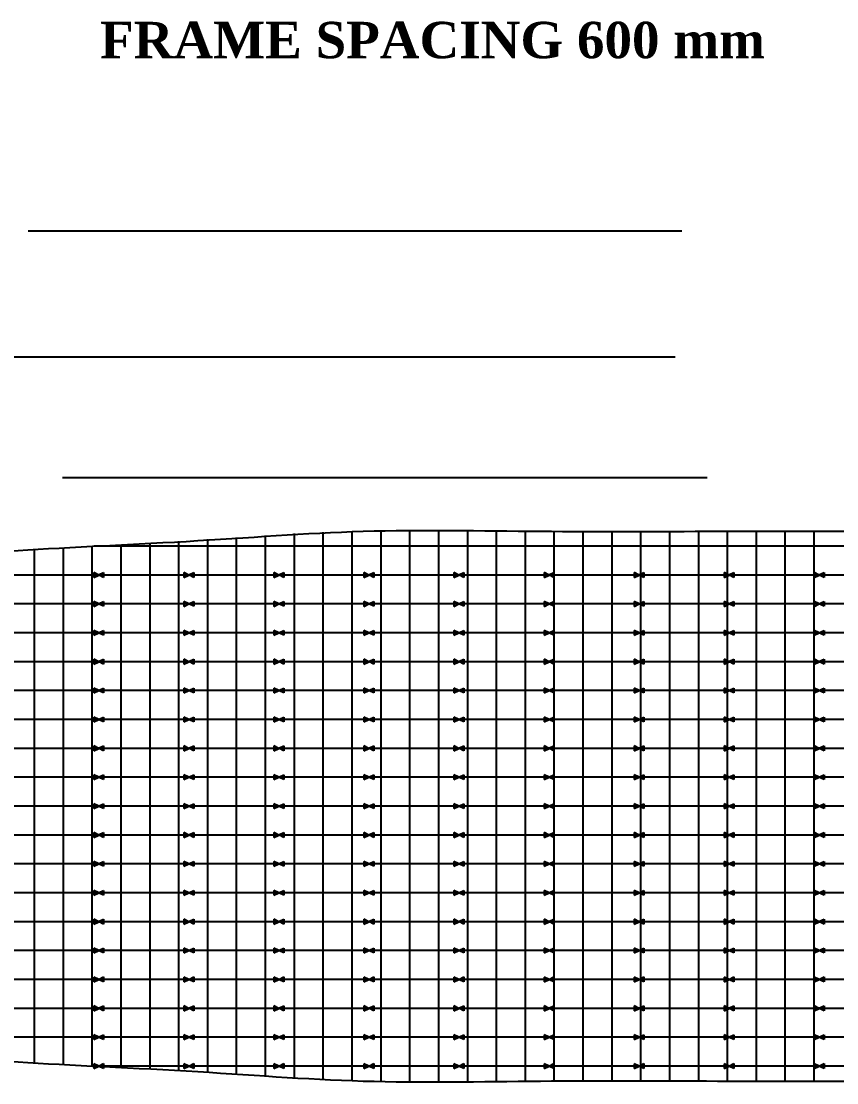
# Model space of a CAD drawing. Header units: millimetres. Extents: x -312175 to -205095, y 187857 to 277449.
# Drawn here: x -279004 to -262059, y 210561 to 232610 of the extents above; entities that cross this region are included whole.
import ezdxf

# ---------------------------------------------------------------- set-up
doc = ezdxf.new("R2010")
doc.units = ezdxf.units.MM
doc.header["$MEASUREMENT"] = 0
doc.layers.add('B.line', color=1, linetype='Continuous', lineweight=25)
doc.layers.add('WL-4 HB', color=1, linetype='Continuous')
doc.styles.add('MtXpl_Times_New_Roma_1', font='timesbd.ttf')

msp = doc.modelspace()

# ---------------------------------------------------------------- linework, layer by layer
for p, q in [((-278857, 228259), (-265276, 228259)), ((-281254, 225638), (-265417, 225638)), ((-278146, 223134), (-264751, 223134)), ((-275135, 221849), (-275135, 210765)), ((-274535, 221890), (-274535, 210724)), ((-273935, 221930), (-273935, 210683)), ((-273335, 221967), (-273335, 210646)), ((-272735, 221998), (-272735, 210615)), ((-272135, 222020), (-272135, 210594)), ((-271535, 222032), (-271535, 210582)), ((-270935, 222035), (-270935, 210578)), ((-270335, 222033), (-270335, 210581)), ((-269735, 222028), (-269735, 210586)), ((-269135, 222021), (-269135, 210593)), ((-268535, 222016), (-268535, 210598)), ((-267935, 222013), (-267935, 210601)), ((-267335, 222012), (-267335, 210602)), ((-266735, 222012), (-266735, 210602)), ((-266135, 222014), (-266135, 210600)), ((-265535, 222016), (-265535, 210598)), ((-264935, 222018), (-264935, 210596)), ((-264335, 222019), (-264335, 210595)), ((-263735, 222020), (-263735, 210594)), ((-263135, 222020), (-263135, 210593)), ((-262535, 222021), (-262535, 210593)), ((-278735, 221644), (-278735, 210970)), ((-278135, 221679), (-278135, 210934)), ((-277535, 221712), (-277535, 210902)), ((-227781, 221707), (-277488, 221707)), ((-276935, 221743), (-276935, 210871)), ((-276335, 221775), (-276335, 210839)), ((-275735, 221810), (-275735, 210804)), ((-224978, 221107), (-281281, 221107)), ((-222378, 220507), (-282318, 220507)), ((-220034, 219907), (-283196, 219907)), ((-218233, 219307), (-284019, 219307)), ((-216733, 218707), (-284806, 218707)), ((-215436, 218107), (-285564, 218107)), ((-214268, 217507), (-286294, 217507)), ((-213177, 216907), (-287002, 216907)), ((-212121, 216307), (-287699, 216307)), ((-213177, 215707), (-287002, 215707)), ((-213177, 215707), (-287002, 215707)), ((-213177, 215707), (-287002, 215707)), ((-213177, 215707), (-287002, 215707)), ((-213177, 215707), (-287002, 215707)), ((-214268, 215107), (-286294, 215107)), ((-215436, 214507), (-285564, 214507)), ((-216733, 213907), (-284806, 213907)), ((-218233, 213307), (-284019, 213307)), ((-220034, 212707), (-283196, 212707)), ((-222378, 212107), (-282318, 212107)), ((-224978, 211507), (-281281, 211507)), ((-227781, 210907), (-277488, 210907))]:
    msp.add_line(p, q)
at = {"layer": 'B.line'}
for p, q in [((-277393, 221107), (-277497, 221157)), ((-277497, 221157), (-277497, 221107)), ((-277396, 221108), (-277292, 221158)), ((-277292, 221158), (-277292, 221108)), ((-275522, 221107), (-275626, 221157)), ((-275626, 221157), (-275626, 221107)), ((-275525, 221108), (-275421, 221158)), ((-275421, 221158), (-275421, 221108)), ((-273651, 221107), (-273755, 221157)), ((-273755, 221157), (-273755, 221107)), ((-273654, 221108), (-273550, 221158)), ((-273550, 221158), (-273550, 221108)), ((-271780, 221107), (-271884, 221157)), ((-271884, 221157), (-271884, 221107)), ((-271783, 221108), (-271679, 221158)), ((-271679, 221158), (-271679, 221108)), ((-269909, 221107), (-270013, 221157)), ((-270013, 221157), (-270013, 221107)), ((-269912, 221108), (-269808, 221158)), ((-269808, 221158), (-269808, 221108)), ((-268038, 221107), (-268142, 221157)), ((-268142, 221157), (-268142, 221107)), ((-268041, 221108), (-267937, 221158)), ((-267937, 221158), (-267937, 221108)), ((-266167, 221107), (-266271, 221157)), ((-266271, 221157), (-266271, 221107)), ((-266170, 221108), (-266066, 221158)), ((-266066, 221158), (-266066, 221108)), ((-264296, 221107), (-264400, 221157)), ((-264400, 221157), (-264400, 221107)), ((-264299, 221108), (-264195, 221158)), ((-264195, 221158), (-264195, 221108)), ((-262425, 221107), (-262529, 221157)), ((-262529, 221157), (-262529, 221107)), ((-262428, 221108), (-262324, 221158)), ((-262324, 221158), (-262324, 221108)), ((-277497, 221107), (-277497, 221057)), ((-277497, 221057), (-277393, 221107)), ((-277292, 221058), (-277396, 221108)), ((-277292, 221108), (-277292, 221058)), ((-275626, 221107), (-275626, 221057)), ((-275626, 221057), (-275522, 221107)), ((-275421, 221058), (-275525, 221108)), ((-275421, 221108), (-275421, 221058)), ((-273755, 221107), (-273755, 221057)), ((-273755, 221057), (-273651, 221107)), ((-273550, 221058), (-273654, 221108)), ((-273550, 221108), (-273550, 221058)), ((-271884, 221107), (-271884, 221057)), ((-271884, 221057), (-271780, 221107)), ((-271679, 221058), (-271783, 221108)), ((-271679, 221108), (-271679, 221058)), ((-270013, 221107), (-270013, 221057)), ((-270013, 221057), (-269909, 221107)), ((-269808, 221058), (-269912, 221108)), ((-269808, 221108), (-269808, 221058)), ((-268142, 221107), (-268142, 221057)), ((-268142, 221057), (-268038, 221107)), ((-267937, 221058), (-268041, 221108)), ((-267937, 221108), (-267937, 221058)), ((-266271, 221107), (-266271, 221057)), ((-266271, 221057), (-266167, 221107)), ((-266066, 221058), (-266170, 221108)), ((-266066, 221108), (-266066, 221058)), ((-264400, 221107), (-264400, 221057)), ((-264400, 221057), (-264296, 221107)), ((-264195, 221058), (-264299, 221108)), ((-264195, 221108), (-264195, 221058)), ((-262529, 221107), (-262529, 221057)), ((-262529, 221057), (-262425, 221107)), ((-262324, 221058), (-262428, 221108)), ((-262324, 221108), (-262324, 221058)), ((-277393, 220507), (-277497, 220557)), ((-277497, 220557), (-277497, 220507)), ((-277497, 220507), (-277497, 220457)), ((-277497, 220457), (-277393, 220507)), ((-277396, 220508), (-277292, 220558)), ((-277292, 220458), (-277396, 220508)), ((-277292, 220558), (-277292, 220508)), ((-277292, 220508), (-277292, 220458)), ((-275522, 220507), (-275626, 220557)), ((-275626, 220557), (-275626, 220507)), ((-275626, 220507), (-275626, 220457)), ((-275626, 220457), (-275522, 220507)), ((-275525, 220508), (-275421, 220558)), ((-275421, 220458), (-275525, 220508)), ((-275421, 220558), (-275421, 220508)), ((-275421, 220508), (-275421, 220458)), ((-273651, 220507), (-273755, 220557)), ((-273755, 220557), (-273755, 220507)), ((-273755, 220507), (-273755, 220457)), ((-273755, 220457), (-273651, 220507)), ((-273654, 220508), (-273550, 220558)), ((-273550, 220458), (-273654, 220508)), ((-273550, 220558), (-273550, 220508)), ((-273550, 220508), (-273550, 220458)), ((-271780, 220507), (-271884, 220557)), ((-271884, 220557), (-271884, 220507)), ((-271884, 220507), (-271884, 220457)), ((-271884, 220457), (-271780, 220507)), ((-271783, 220508), (-271679, 220558)), ((-271679, 220458), (-271783, 220508)), ((-271679, 220558), (-271679, 220508)), ((-271679, 220508), (-271679, 220458)), ((-269909, 220507), (-270013, 220557)), ((-270013, 220557), (-270013, 220507)), ((-270013, 220507), (-270013, 220457)), ((-270013, 220457), (-269909, 220507)), ((-269912, 220508), (-269808, 220558)), ((-269808, 220458), (-269912, 220508)), ((-269808, 220558), (-269808, 220508)), ((-269808, 220508), (-269808, 220458)), ((-268038, 220507), (-268142, 220557)), ((-268142, 220557), (-268142, 220507)), ((-268142, 220507), (-268142, 220457)), ((-268142, 220457), (-268038, 220507)), ((-268041, 220508), (-267937, 220558)), ((-267937, 220458), (-268041, 220508)), ((-267937, 220558), (-267937, 220508)), ((-267937, 220508), (-267937, 220458)), ((-266167, 220507), (-266271, 220557)), ((-266271, 220557), (-266271, 220507)), ((-266271, 220507), (-266271, 220457)), ((-266271, 220457), (-266167, 220507)), ((-266170, 220508), (-266066, 220558)), ((-266066, 220458), (-266170, 220508)), ((-266066, 220558), (-266066, 220508)), ((-266066, 220508), (-266066, 220458)), ((-264296, 220507), (-264400, 220557)), ((-264400, 220557), (-264400, 220507)), ((-264400, 220507), (-264400, 220457)), ((-264400, 220457), (-264296, 220507)), ((-264299, 220508), (-264195, 220558)), ((-264195, 220458), (-264299, 220508)), ((-264195, 220558), (-264195, 220508)), ((-264195, 220508), (-264195, 220458)), ((-262425, 220507), (-262529, 220557)), ((-262529, 220557), (-262529, 220507)), ((-262529, 220507), (-262529, 220457)), ((-262529, 220457), (-262425, 220507)), ((-262428, 220508), (-262324, 220558)), ((-262324, 220458), (-262428, 220508)), ((-262324, 220558), (-262324, 220508)), ((-262324, 220508), (-262324, 220458)), ((-277393, 219907), (-277497, 219957)), ((-277497, 219957), (-277497, 219907)), ((-277497, 219907), (-277497, 219857)), ((-277497, 219857), (-277393, 219907)), ((-277396, 219908), (-277292, 219958)), ((-277292, 219858), (-277396, 219908)), ((-277292, 219958), (-277292, 219908)), ((-277292, 219908), (-277292, 219858)), ((-275522, 219907), (-275626, 219957)), ((-275626, 219957), (-275626, 219907)), ((-275626, 219907), (-275626, 219857)), ((-275626, 219857), (-275522, 219907)), ((-275525, 219908), (-275421, 219958)), ((-275421, 219858), (-275525, 219908)), ((-275421, 219958), (-275421, 219908)), ((-275421, 219908), (-275421, 219858)), ((-273651, 219907), (-273755, 219957)), ((-273755, 219957), (-273755, 219907)), ((-273755, 219907), (-273755, 219857)), ((-273755, 219857), (-273651, 219907)), ((-273654, 219908), (-273550, 219958)), ((-273550, 219858), (-273654, 219908)), ((-273550, 219958), (-273550, 219908)), ((-273550, 219908), (-273550, 219858)), ((-271780, 219907), (-271884, 219957)), ((-271884, 219957), (-271884, 219907)), ((-271884, 219907), (-271884, 219857)), ((-271884, 219857), (-271780, 219907)), ((-271783, 219908), (-271679, 219958)), ((-271679, 219858), (-271783, 219908)), ((-271679, 219958), (-271679, 219908)), ((-271679, 219908), (-271679, 219858)), ((-269909, 219907), (-270013, 219957)), ((-270013, 219957), (-270013, 219907)), ((-270013, 219907), (-270013, 219857)), ((-270013, 219857), (-269909, 219907)), ((-269912, 219908), (-269808, 219958)), ((-269808, 219858), (-269912, 219908)), ((-269808, 219958), (-269808, 219908)), ((-269808, 219908), (-269808, 219858)), ((-268038, 219907), (-268142, 219957)), ((-268142, 219957), (-268142, 219907)), ((-268142, 219907), (-268142, 219857)), ((-268142, 219857), (-268038, 219907)), ((-268041, 219908), (-267937, 219958)), ((-267937, 219858), (-268041, 219908)), ((-267937, 219958), (-267937, 219908)), ((-267937, 219908), (-267937, 219858)), ((-266167, 219907), (-266271, 219957)), ((-266271, 219957), (-266271, 219907)), ((-266271, 219907), (-266271, 219857)), ((-266271, 219857), (-266167, 219907)), ((-266170, 219908), (-266066, 219958)), ((-266066, 219858), (-266170, 219908)), ((-266066, 219958), (-266066, 219908)), ((-266066, 219908), (-266066, 219858)), ((-264296, 219907), (-264400, 219957)), ((-264400, 219957), (-264400, 219907)), ((-264400, 219907), (-264400, 219857)), ((-264400, 219857), (-264296, 219907)), ((-264299, 219908), (-264195, 219958)), ((-264195, 219858), (-264299, 219908)), ((-264195, 219958), (-264195, 219908)), ((-264195, 219908), (-264195, 219858)), ((-262425, 219907), (-262529, 219957)), ((-262529, 219957), (-262529, 219907)), ((-262529, 219907), (-262529, 219857)), ((-262529, 219857), (-262425, 219907)), ((-262428, 219908), (-262324, 219958)), ((-262324, 219858), (-262428, 219908)), ((-262324, 219958), (-262324, 219908)), ((-262324, 219908), (-262324, 219858)), ((-277393, 219307), (-277497, 219357)), ((-277497, 219357), (-277497, 219307)), ((-277497, 219307), (-277497, 219257)), ((-277497, 219257), (-277393, 219307)), ((-277396, 219308), (-277292, 219358)), ((-277292, 219258), (-277396, 219308)), ((-277292, 219358), (-277292, 219308)), ((-277292, 219308), (-277292, 219258)), ((-275522, 219307), (-275626, 219357)), ((-275626, 219357), (-275626, 219307)), ((-275626, 219307), (-275626, 219257)), ((-275626, 219257), (-275522, 219307)), ((-275525, 219308), (-275421, 219358)), ((-275421, 219258), (-275525, 219308)), ((-275421, 219358), (-275421, 219308)), ((-275421, 219308), (-275421, 219258)), ((-273651, 219307), (-273755, 219357)), ((-273755, 219357), (-273755, 219307)), ((-273755, 219307), (-273755, 219257)), ((-273755, 219257), (-273651, 219307)), ((-273654, 219308), (-273550, 219358)), ((-273550, 219258), (-273654, 219308)), ((-273550, 219358), (-273550, 219308)), ((-273550, 219308), (-273550, 219258)), ((-271780, 219307), (-271884, 219357)), ((-271884, 219357), (-271884, 219307)), ((-271884, 219307), (-271884, 219257)), ((-271884, 219257), (-271780, 219307)), ((-271783, 219308), (-271679, 219358)), ((-271679, 219258), (-271783, 219308)), ((-271679, 219358), (-271679, 219308)), ((-271679, 219308), (-271679, 219258)), ((-269909, 219307), (-270013, 219357)), ((-270013, 219357), (-270013, 219307)), ((-270013, 219307), (-270013, 219257)), ((-270013, 219257), (-269909, 219307)), ((-269912, 219308), (-269808, 219358)), ((-269808, 219258), (-269912, 219308)), ((-269808, 219358), (-269808, 219308)), ((-269808, 219308), (-269808, 219258)), ((-268038, 219307), (-268142, 219357)), ((-268142, 219357), (-268142, 219307)), ((-268142, 219307), (-268142, 219257)), ((-268142, 219257), (-268038, 219307)), ((-268041, 219308), (-267937, 219358)), ((-267937, 219258), (-268041, 219308)), ((-267937, 219358), (-267937, 219308)), ((-267937, 219308), (-267937, 219258)), ((-266167, 219307), (-266271, 219357)), ((-266271, 219357), (-266271, 219307)), ((-266271, 219307), (-266271, 219257)), ((-266271, 219257), (-266167, 219307)), ((-266170, 219308), (-266066, 219358)), ((-266066, 219258), (-266170, 219308)), ((-266066, 219358), (-266066, 219308)), ((-266066, 219308), (-266066, 219258)), ((-264296, 219307), (-264400, 219357)), ((-264400, 219357), (-264400, 219307)), ((-264400, 219307), (-264400, 219257)), ((-264400, 219257), (-264296, 219307)), ((-264299, 219308), (-264195, 219358)), ((-264195, 219258), (-264299, 219308)), ((-264195, 219358), (-264195, 219308)), ((-264195, 219308), (-264195, 219258)), ((-262425, 219307), (-262529, 219357)), ((-262529, 219357), (-262529, 219307)), ((-262529, 219307), (-262529, 219257)), ((-262529, 219257), (-262425, 219307)), ((-262428, 219308), (-262324, 219358)), ((-262324, 219258), (-262428, 219308)), ((-262324, 219358), (-262324, 219308)), ((-262324, 219308), (-262324, 219258)), ((-277393, 218707), (-277497, 218757)), ((-277497, 218757), (-277497, 218707)), ((-277396, 218708), (-277292, 218758)), ((-277292, 218758), (-277292, 218708)), ((-275522, 218707), (-275626, 218757)), ((-275626, 218757), (-275626, 218707)), ((-275525, 218708), (-275421, 218758)), ((-275421, 218758), (-275421, 218708)), ((-273651, 218707), (-273755, 218757)), ((-273755, 218757), (-273755, 218707)), ((-273654, 218708), (-273550, 218758)), ((-273550, 218758), (-273550, 218708)), ((-271780, 218707), (-271884, 218757)), ((-271884, 218757), (-271884, 218707)), ((-271783, 218708), (-271679, 218758)), ((-271679, 218758), (-271679, 218708)), ((-269909, 218707), (-270013, 218757)), ((-270013, 218757), (-270013, 218707)), ((-269912, 218708), (-269808, 218758)), ((-269808, 218758), (-269808, 218708)), ((-268038, 218707), (-268142, 218757)), ((-268142, 218757), (-268142, 218707)), ((-268041, 218708), (-267937, 218758)), ((-267937, 218758), (-267937, 218708)), ((-266167, 218707), (-266271, 218757)), ((-266271, 218757), (-266271, 218707)), ((-266170, 218708), (-266066, 218758)), ((-266066, 218758), (-266066, 218708)), ((-264296, 218707), (-264400, 218757)), ((-264400, 218757), (-264400, 218707)), ((-264299, 218708), (-264195, 218758)), ((-264195, 218758), (-264195, 218708)), ((-262425, 218707), (-262529, 218757)), ((-262529, 218757), (-262529, 218707)), ((-262428, 218708), (-262324, 218758)), ((-262324, 218758), (-262324, 218708)), ((-277497, 218707), (-277497, 218657)), ((-277497, 218657), (-277393, 218707)), ((-277292, 218658), (-277396, 218708)), ((-277292, 218708), (-277292, 218658)), ((-275626, 218707), (-275626, 218657)), ((-275626, 218657), (-275522, 218707)), ((-275421, 218658), (-275525, 218708)), ((-275421, 218708), (-275421, 218658)), ((-273755, 218707), (-273755, 218657)), ((-273755, 218657), (-273651, 218707)), ((-273550, 218658), (-273654, 218708)), ((-273550, 218708), (-273550, 218658)), ((-271884, 218707), (-271884, 218657)), ((-271884, 218657), (-271780, 218707)), ((-271679, 218658), (-271783, 218708)), ((-271679, 218708), (-271679, 218658)), ((-270013, 218707), (-270013, 218657)), ((-270013, 218657), (-269909, 218707)), ((-269808, 218658), (-269912, 218708)), ((-269808, 218708), (-269808, 218658)), ((-268142, 218707), (-268142, 218657)), ((-268142, 218657), (-268038, 218707)), ((-267937, 218658), (-268041, 218708)), ((-267937, 218708), (-267937, 218658)), ((-266271, 218707), (-266271, 218657)), ((-266271, 218657), (-266167, 218707)), ((-266066, 218658), (-266170, 218708)), ((-266066, 218708), (-266066, 218658)), ((-264400, 218707), (-264400, 218657)), ((-264400, 218657), (-264296, 218707)), ((-264195, 218658), (-264299, 218708)), ((-264195, 218708), (-264195, 218658)), ((-262529, 218707), (-262529, 218657)), ((-262529, 218657), (-262425, 218707)), ((-262324, 218658), (-262428, 218708)), ((-262324, 218708), (-262324, 218658)), ((-277393, 218107), (-277497, 218157)), ((-277497, 218157), (-277497, 218107)), ((-277497, 218107), (-277497, 218057)), ((-277497, 218057), (-277393, 218107)), ((-277396, 218108), (-277292, 218158)), ((-277292, 218058), (-277396, 218108)), ((-277292, 218158), (-277292, 218108)), ((-277292, 218108), (-277292, 218058)), ((-275522, 218107), (-275626, 218157)), ((-275626, 218157), (-275626, 218107)), ((-275626, 218107), (-275626, 218057)), ((-275626, 218057), (-275522, 218107)), ((-275525, 218108), (-275421, 218158)), ((-275421, 218058), (-275525, 218108)), ((-275421, 218158), (-275421, 218108)), ((-275421, 218108), (-275421, 218058)), ((-273651, 218107), (-273755, 218157)), ((-273755, 218157), (-273755, 218107)), ((-273755, 218107), (-273755, 218057)), ((-273755, 218057), (-273651, 218107)), ((-273654, 218108), (-273550, 218158)), ((-273550, 218058), (-273654, 218108)), ((-273550, 218158), (-273550, 218108)), ((-273550, 218108), (-273550, 218058)), ((-271780, 218107), (-271884, 218157)), ((-271884, 218157), (-271884, 218107)), ((-271884, 218107), (-271884, 218057)), ((-271884, 218057), (-271780, 218107)), ((-271783, 218108), (-271679, 218158)), ((-271679, 218058), (-271783, 218108)), ((-271679, 218158), (-271679, 218108)), ((-271679, 218108), (-271679, 218058)), ((-269909, 218107), (-270013, 218157)), ((-270013, 218157), (-270013, 218107)), ((-270013, 218107), (-270013, 218057)), ((-270013, 218057), (-269909, 218107)), ((-269912, 218108), (-269808, 218158)), ((-269808, 218058), (-269912, 218108)), ((-269808, 218158), (-269808, 218108)), ((-269808, 218108), (-269808, 218058)), ((-268038, 218107), (-268142, 218157)), ((-268142, 218157), (-268142, 218107)), ((-268142, 218107), (-268142, 218057)), ((-268142, 218057), (-268038, 218107)), ((-268041, 218108), (-267937, 218158)), ((-267937, 218058), (-268041, 218108)), ((-267937, 218158), (-267937, 218108)), ((-267937, 218108), (-267937, 218058)), ((-266167, 218107), (-266271, 218157)), ((-266271, 218157), (-266271, 218107)), ((-266271, 218107), (-266271, 218057)), ((-266271, 218057), (-266167, 218107)), ((-266170, 218108), (-266066, 218158)), ((-266066, 218058), (-266170, 218108)), ((-266066, 218158), (-266066, 218108)), ((-266066, 218108), (-266066, 218058)), ((-264296, 218107), (-264400, 218157)), ((-264400, 218157), (-264400, 218107)), ((-264400, 218107), (-264400, 218057)), ((-264400, 218057), (-264296, 218107)), ((-264299, 218108), (-264195, 218158)), ((-264195, 218058), (-264299, 218108)), ((-264195, 218158), (-264195, 218108)), ((-264195, 218108), (-264195, 218058)), ((-262425, 218107), (-262529, 218157)), ((-262529, 218157), (-262529, 218107)), ((-262529, 218107), (-262529, 218057)), ((-262529, 218057), (-262425, 218107)), ((-262428, 218108), (-262324, 218158)), ((-262324, 218058), (-262428, 218108)), ((-262324, 218158), (-262324, 218108)), ((-262324, 218108), (-262324, 218058)), ((-277393, 217507), (-277497, 217557)), ((-277497, 217557), (-277497, 217507)), ((-277497, 217507), (-277497, 217457)), ((-277497, 217457), (-277393, 217507)), ((-277396, 217508), (-277292, 217558)), ((-277292, 217458), (-277396, 217508)), ((-277292, 217558), (-277292, 217508)), ((-277292, 217508), (-277292, 217458)), ((-275522, 217507), (-275626, 217557)), ((-275626, 217557), (-275626, 217507)), ((-275626, 217507), (-275626, 217457)), ((-275626, 217457), (-275522, 217507)), ((-275525, 217508), (-275421, 217558)), ((-275421, 217458), (-275525, 217508)), ((-275421, 217558), (-275421, 217508)), ((-275421, 217508), (-275421, 217458)), ((-273651, 217507), (-273755, 217557)), ((-273755, 217557), (-273755, 217507)), ((-273755, 217507), (-273755, 217457)), ((-273755, 217457), (-273651, 217507)), ((-273654, 217508), (-273550, 217558)), ((-273550, 217458), (-273654, 217508)), ((-273550, 217558), (-273550, 217508)), ((-273550, 217508), (-273550, 217458)), ((-271780, 217507), (-271884, 217557)), ((-271884, 217557), (-271884, 217507)), ((-271884, 217507), (-271884, 217457)), ((-271884, 217457), (-271780, 217507)), ((-271783, 217508), (-271679, 217558)), ((-271679, 217458), (-271783, 217508)), ((-271679, 217558), (-271679, 217508)), ((-271679, 217508), (-271679, 217458)), ((-269909, 217507), (-270013, 217557)), ((-270013, 217557), (-270013, 217507)), ((-270013, 217507), (-270013, 217457)), ((-270013, 217457), (-269909, 217507)), ((-269912, 217508), (-269808, 217558)), ((-269808, 217458), (-269912, 217508)), ((-269808, 217558), (-269808, 217508)), ((-269808, 217508), (-269808, 217458)), ((-268038, 217507), (-268142, 217557)), ((-268142, 217557), (-268142, 217507)), ((-268142, 217507), (-268142, 217457)), ((-268142, 217457), (-268038, 217507)), ((-268041, 217508), (-267937, 217558)), ((-267937, 217458), (-268041, 217508)), ((-267937, 217558), (-267937, 217508)), ((-267937, 217508), (-267937, 217458)), ((-266167, 217507), (-266271, 217557)), ((-266271, 217557), (-266271, 217507)), ((-266271, 217507), (-266271, 217457)), ((-266271, 217457), (-266167, 217507)), ((-266170, 217508), (-266066, 217558)), ((-266066, 217458), (-266170, 217508)), ((-266066, 217558), (-266066, 217508)), ((-266066, 217508), (-266066, 217458)), ((-264296, 217507), (-264400, 217557)), ((-264400, 217557), (-264400, 217507)), ((-264400, 217507), (-264400, 217457)), ((-264400, 217457), (-264296, 217507)), ((-264299, 217508), (-264195, 217558)), ((-264195, 217458), (-264299, 217508)), ((-264195, 217558), (-264195, 217508)), ((-264195, 217508), (-264195, 217458)), ((-262425, 217507), (-262529, 217557)), ((-262529, 217557), (-262529, 217507)), ((-262529, 217507), (-262529, 217457)), ((-262529, 217457), (-262425, 217507)), ((-262428, 217508), (-262324, 217558)), ((-262324, 217458), (-262428, 217508)), ((-262324, 217558), (-262324, 217508)), ((-262324, 217508), (-262324, 217458)), ((-277393, 216907), (-277497, 216957)), ((-277497, 216957), (-277497, 216907)), ((-277497, 216907), (-277497, 216857)), ((-277497, 216857), (-277393, 216907)), ((-277396, 216908), (-277292, 216958)), ((-277292, 216858), (-277396, 216908)), ((-277292, 216958), (-277292, 216908)), ((-277292, 216908), (-277292, 216858)), ((-275522, 216907), (-275626, 216957)), ((-275626, 216957), (-275626, 216907)), ((-275626, 216907), (-275626, 216857)), ((-275626, 216857), (-275522, 216907)), ((-275525, 216908), (-275421, 216958)), ((-275421, 216858), (-275525, 216908)), ((-275421, 216958), (-275421, 216908)), ((-275421, 216908), (-275421, 216858)), ((-273651, 216907), (-273755, 216957)), ((-273755, 216957), (-273755, 216907)), ((-273755, 216907), (-273755, 216857)), ((-273755, 216857), (-273651, 216907)), ((-273654, 216908), (-273550, 216958)), ((-273550, 216858), (-273654, 216908)), ((-273550, 216958), (-273550, 216908)), ((-273550, 216908), (-273550, 216858)), ((-271780, 216907), (-271884, 216957)), ((-271884, 216957), (-271884, 216907)), ((-271884, 216907), (-271884, 216857)), ((-271884, 216857), (-271780, 216907)), ((-271783, 216908), (-271679, 216958)), ((-271679, 216858), (-271783, 216908)), ((-271679, 216958), (-271679, 216908)), ((-271679, 216908), (-271679, 216858)), ((-269909, 216907), (-270013, 216957)), ((-270013, 216957), (-270013, 216907)), ((-270013, 216907), (-270013, 216857)), ((-270013, 216857), (-269909, 216907)), ((-269912, 216908), (-269808, 216958)), ((-269808, 216858), (-269912, 216908)), ((-269808, 216958), (-269808, 216908)), ((-269808, 216908), (-269808, 216858)), ((-268038, 216907), (-268142, 216957)), ((-268142, 216957), (-268142, 216907)), ((-268142, 216907), (-268142, 216857)), ((-268142, 216857), (-268038, 216907)), ((-268041, 216908), (-267937, 216958)), ((-267937, 216858), (-268041, 216908)), ((-267937, 216958), (-267937, 216908)), ((-267937, 216908), (-267937, 216858)), ((-266167, 216907), (-266271, 216957)), ((-266271, 216957), (-266271, 216907)), ((-266271, 216907), (-266271, 216857)), ((-266271, 216857), (-266167, 216907)), ((-266170, 216908), (-266066, 216958)), ((-266066, 216858), (-266170, 216908)), ((-266066, 216958), (-266066, 216908)), ((-266066, 216908), (-266066, 216858)), ((-264296, 216907), (-264400, 216957)), ((-264400, 216957), (-264400, 216907)), ((-264400, 216907), (-264400, 216857)), ((-264400, 216857), (-264296, 216907)), ((-264299, 216908), (-264195, 216958)), ((-264195, 216858), (-264299, 216908)), ((-264195, 216958), (-264195, 216908)), ((-264195, 216908), (-264195, 216858)), ((-262425, 216907), (-262529, 216957)), ((-262529, 216957), (-262529, 216907)), ((-262529, 216907), (-262529, 216857)), ((-262529, 216857), (-262425, 216907)), ((-262428, 216908), (-262324, 216958)), ((-262324, 216858), (-262428, 216908)), ((-262324, 216958), (-262324, 216908)), ((-262324, 216908), (-262324, 216858)), ((-277393, 216307), (-277497, 216357)), ((-277497, 216357), (-277497, 216307)), ((-277497, 216307), (-277497, 216257)), ((-277497, 216257), (-277393, 216307)), ((-277396, 216308), (-277292, 216358)), ((-277292, 216258), (-277396, 216308)), ((-277292, 216358), (-277292, 216308)), ((-277292, 216308), (-277292, 216258)), ((-275522, 216307), (-275626, 216357)), ((-275626, 216357), (-275626, 216307)), ((-275626, 216307), (-275626, 216257)), ((-275626, 216257), (-275522, 216307)), ((-275525, 216308), (-275421, 216358)), ((-275421, 216258), (-275525, 216308)), ((-275421, 216358), (-275421, 216308)), ((-275421, 216308), (-275421, 216258)), ((-273651, 216307), (-273755, 216357)), ((-273755, 216357), (-273755, 216307)), ((-273755, 216307), (-273755, 216257)), ((-273755, 216257), (-273651, 216307)), ((-273654, 216308), (-273550, 216358)), ((-273550, 216258), (-273654, 216308)), ((-273550, 216358), (-273550, 216308)), ((-273550, 216308), (-273550, 216258)), ((-271780, 216307), (-271884, 216357)), ((-271884, 216357), (-271884, 216307)), ((-271884, 216307), (-271884, 216257)), ((-271884, 216257), (-271780, 216307)), ((-271783, 216308), (-271679, 216358)), ((-271679, 216258), (-271783, 216308)), ((-271679, 216358), (-271679, 216308)), ((-271679, 216308), (-271679, 216258)), ((-269909, 216307), (-270013, 216357)), ((-270013, 216357), (-270013, 216307)), ((-270013, 216307), (-270013, 216257)), ((-270013, 216257), (-269909, 216307)), ((-269912, 216308), (-269808, 216358)), ((-269808, 216258), (-269912, 216308)), ((-269808, 216358), (-269808, 216308)), ((-269808, 216308), (-269808, 216258)), ((-268038, 216307), (-268142, 216357)), ((-268142, 216357), (-268142, 216307)), ((-268142, 216307), (-268142, 216257)), ((-268142, 216257), (-268038, 216307)), ((-268041, 216308), (-267937, 216358)), ((-267937, 216258), (-268041, 216308)), ((-267937, 216358), (-267937, 216308)), ((-267937, 216308), (-267937, 216258)), ((-266167, 216307), (-266271, 216357)), ((-266271, 216357), (-266271, 216307)), ((-266271, 216307), (-266271, 216257)), ((-266271, 216257), (-266167, 216307)), ((-266170, 216308), (-266066, 216358)), ((-266066, 216258), (-266170, 216308)), ((-266066, 216358), (-266066, 216308)), ((-266066, 216308), (-266066, 216258)), ((-264296, 216307), (-264400, 216357)), ((-264400, 216357), (-264400, 216307)), ((-264400, 216307), (-264400, 216257)), ((-264400, 216257), (-264296, 216307)), ((-264299, 216308), (-264195, 216358)), ((-264195, 216258), (-264299, 216308)), ((-264195, 216358), (-264195, 216308)), ((-264195, 216308), (-264195, 216258)), ((-262425, 216307), (-262529, 216357)), ((-262529, 216357), (-262529, 216307)), ((-262529, 216307), (-262529, 216257)), ((-262529, 216257), (-262425, 216307)), ((-262428, 216308), (-262324, 216358)), ((-262324, 216258), (-262428, 216308)), ((-262324, 216358), (-262324, 216308)), ((-262324, 216308), (-262324, 216258)), ((-277393, 215707), (-277497, 215757)), ((-277497, 215757), (-277497, 215707)), ((-277497, 215707), (-277497, 215657)), ((-277497, 215657), (-277393, 215707)), ((-277396, 215708), (-277292, 215758)), ((-277292, 215658), (-277396, 215708)), ((-277292, 215758), (-277292, 215708)), ((-277292, 215708), (-277292, 215658)), ((-275522, 215707), (-275626, 215757)), ((-275626, 215757), (-275626, 215707)), ((-275626, 215707), (-275626, 215657)), ((-275626, 215657), (-275522, 215707)), ((-275525, 215708), (-275421, 215758)), ((-275421, 215658), (-275525, 215708)), ((-275421, 215758), (-275421, 215708)), ((-275421, 215708), (-275421, 215658)), ((-273651, 215707), (-273755, 215757)), ((-273755, 215757), (-273755, 215707)), ((-273755, 215707), (-273755, 215657)), ((-273755, 215657), (-273651, 215707)), ((-273654, 215708), (-273550, 215758)), ((-273550, 215658), (-273654, 215708)), ((-273550, 215758), (-273550, 215708)), ((-273550, 215708), (-273550, 215658)), ((-271780, 215707), (-271884, 215757)), ((-271884, 215757), (-271884, 215707)), ((-271884, 215707), (-271884, 215657)), ((-271884, 215657), (-271780, 215707)), ((-271783, 215708), (-271679, 215758)), ((-271679, 215658), (-271783, 215708)), ((-271679, 215758), (-271679, 215708)), ((-271679, 215708), (-271679, 215658)), ((-269909, 215707), (-270013, 215757)), ((-270013, 215757), (-270013, 215707)), ((-270013, 215707), (-270013, 215657)), ((-270013, 215657), (-269909, 215707)), ((-269912, 215708), (-269808, 215758)), ((-269808, 215658), (-269912, 215708)), ((-269808, 215758), (-269808, 215708)), ((-269808, 215708), (-269808, 215658)), ((-268038, 215707), (-268142, 215757)), ((-268142, 215757), (-268142, 215707)), ((-268142, 215707), (-268142, 215657)), ((-268142, 215657), (-268038, 215707)), ((-268041, 215708), (-267937, 215758)), ((-267937, 215658), (-268041, 215708)), ((-267937, 215758), (-267937, 215708)), ((-267937, 215708), (-267937, 215658)), ((-266167, 215707), (-266271, 215757)), ((-266271, 215757), (-266271, 215707)), ((-266271, 215707), (-266271, 215657)), ((-266271, 215657), (-266167, 215707)), ((-266170, 215708), (-266066, 215758)), ((-266066, 215658), (-266170, 215708)), ((-266066, 215758), (-266066, 215708)), ((-266066, 215708), (-266066, 215658)), ((-264296, 215707), (-264400, 215757)), ((-264400, 215757), (-264400, 215707)), ((-264400, 215707), (-264400, 215657)), ((-264400, 215657), (-264296, 215707)), ((-264299, 215708), (-264195, 215758)), ((-264195, 215658), (-264299, 215708)), ((-264195, 215758), (-264195, 215708)), ((-264195, 215708), (-264195, 215658)), ((-262425, 215707), (-262529, 215757)), ((-262529, 215757), (-262529, 215707)), ((-262529, 215707), (-262529, 215657)), ((-262529, 215657), (-262425, 215707)), ((-262428, 215708), (-262324, 215758)), ((-262324, 215658), (-262428, 215708)), ((-262324, 215758), (-262324, 215708)), ((-262324, 215708), (-262324, 215658)), ((-277393, 215107), (-277497, 215157)), ((-277497, 215157), (-277497, 215107)), ((-277497, 215107), (-277497, 215057)), ((-277497, 215057), (-277393, 215107)), ((-277396, 215108), (-277292, 215158)), ((-277292, 215058), (-277396, 215108)), ((-277292, 215158), (-277292, 215108)), ((-277292, 215108), (-277292, 215058)), ((-275522, 215107), (-275626, 215157)), ((-275626, 215157), (-275626, 215107)), ((-275626, 215107), (-275626, 215057)), ((-275626, 215057), (-275522, 215107)), ((-275525, 215108), (-275421, 215158)), ((-275421, 215058), (-275525, 215108)), ((-275421, 215158), (-275421, 215108)), ((-275421, 215108), (-275421, 215058)), ((-273651, 215107), (-273755, 215157)), ((-273755, 215157), (-273755, 215107)), ((-273755, 215107), (-273755, 215057)), ((-273755, 215057), (-273651, 215107)), ((-273654, 215108), (-273550, 215158)), ((-273550, 215058), (-273654, 215108)), ((-273550, 215158), (-273550, 215108)), ((-273550, 215108), (-273550, 215058)), ((-271780, 215107), (-271884, 215157)), ((-271884, 215157), (-271884, 215107)), ((-271884, 215107), (-271884, 215057)), ((-271884, 215057), (-271780, 215107)), ((-271783, 215108), (-271679, 215158)), ((-271679, 215058), (-271783, 215108)), ((-271679, 215158), (-271679, 215108)), ((-271679, 215108), (-271679, 215058)), ((-269909, 215107), (-270013, 215157)), ((-270013, 215157), (-270013, 215107)), ((-270013, 215107), (-270013, 215057)), ((-270013, 215057), (-269909, 215107)), ((-269912, 215108), (-269808, 215158)), ((-269808, 215058), (-269912, 215108)), ((-269808, 215158), (-269808, 215108)), ((-269808, 215108), (-269808, 215058)), ((-268038, 215107), (-268142, 215157)), ((-268142, 215157), (-268142, 215107)), ((-268142, 215107), (-268142, 215057)), ((-268142, 215057), (-268038, 215107)), ((-268041, 215108), (-267937, 215158)), ((-267937, 215058), (-268041, 215108)), ((-267937, 215158), (-267937, 215108)), ((-267937, 215108), (-267937, 215058)), ((-266167, 215107), (-266271, 215157)), ((-266271, 215157), (-266271, 215107)), ((-266271, 215107), (-266271, 215057)), ((-266271, 215057), (-266167, 215107)), ((-266170, 215108), (-266066, 215158)), ((-266066, 215058), (-266170, 215108)), ((-266066, 215158), (-266066, 215108)), ((-266066, 215108), (-266066, 215058)), ((-264296, 215107), (-264400, 215157)), ((-264400, 215157), (-264400, 215107)), ((-264400, 215107), (-264400, 215057)), ((-264400, 215057), (-264296, 215107)), ((-264299, 215108), (-264195, 215158)), ((-264195, 215058), (-264299, 215108)), ((-264195, 215158), (-264195, 215108)), ((-264195, 215108), (-264195, 215058)), ((-262425, 215107), (-262529, 215157)), ((-262529, 215157), (-262529, 215107)), ((-262529, 215107), (-262529, 215057)), ((-262529, 215057), (-262425, 215107)), ((-262428, 215108), (-262324, 215158)), ((-262324, 215058), (-262428, 215108)), ((-262324, 215158), (-262324, 215108)), ((-262324, 215108), (-262324, 215058)), ((-277393, 214507), (-277497, 214557)), ((-277497, 214557), (-277497, 214507)), ((-277396, 214508), (-277292, 214558)), ((-277292, 214558), (-277292, 214508)), ((-275522, 214507), (-275626, 214557)), ((-275626, 214557), (-275626, 214507)), ((-275525, 214508), (-275421, 214558)), ((-275421, 214558), (-275421, 214508)), ((-273651, 214507), (-273755, 214557)), ((-273755, 214557), (-273755, 214507)), ((-273654, 214508), (-273550, 214558)), ((-273550, 214558), (-273550, 214508)), ((-271780, 214507), (-271884, 214557)), ((-271884, 214557), (-271884, 214507)), ((-271783, 214508), (-271679, 214558)), ((-271679, 214558), (-271679, 214508)), ((-269909, 214507), (-270013, 214557)), ((-270013, 214557), (-270013, 214507)), ((-269912, 214508), (-269808, 214558)), ((-269808, 214558), (-269808, 214508)), ((-268038, 214507), (-268142, 214557)), ((-268142, 214557), (-268142, 214507)), ((-268041, 214508), (-267937, 214558)), ((-267937, 214558), (-267937, 214508)), ((-266167, 214507), (-266271, 214557)), ((-266271, 214557), (-266271, 214507)), ((-266170, 214508), (-266066, 214558)), ((-266066, 214558), (-266066, 214508)), ((-264296, 214507), (-264400, 214557)), ((-264400, 214557), (-264400, 214507)), ((-264299, 214508), (-264195, 214558)), ((-264195, 214558), (-264195, 214508)), ((-262425, 214507), (-262529, 214557)), ((-262529, 214557), (-262529, 214507)), ((-262428, 214508), (-262324, 214558)), ((-262324, 214558), (-262324, 214508)), ((-277497, 214507), (-277497, 214457)), ((-277497, 214457), (-277393, 214507)), ((-277292, 214458), (-277396, 214508)), ((-277292, 214508), (-277292, 214458)), ((-275626, 214507), (-275626, 214457)), ((-275626, 214457), (-275522, 214507)), ((-275421, 214458), (-275525, 214508)), ((-275421, 214508), (-275421, 214458)), ((-273755, 214507), (-273755, 214457)), ((-273755, 214457), (-273651, 214507)), ((-273550, 214458), (-273654, 214508)), ((-273550, 214508), (-273550, 214458)), ((-271884, 214507), (-271884, 214457)), ((-271884, 214457), (-271780, 214507)), ((-271679, 214458), (-271783, 214508)), ((-271679, 214508), (-271679, 214458)), ((-270013, 214507), (-270013, 214457)), ((-270013, 214457), (-269909, 214507)), ((-269808, 214458), (-269912, 214508)), ((-269808, 214508), (-269808, 214458)), ((-268142, 214507), (-268142, 214457)), ((-268142, 214457), (-268038, 214507)), ((-267937, 214458), (-268041, 214508)), ((-267937, 214508), (-267937, 214458)), ((-266271, 214507), (-266271, 214457)), ((-266271, 214457), (-266167, 214507)), ((-266066, 214458), (-266170, 214508)), ((-266066, 214508), (-266066, 214458)), ((-264400, 214507), (-264400, 214457)), ((-264400, 214457), (-264296, 214507)), ((-264195, 214458), (-264299, 214508)), ((-264195, 214508), (-264195, 214458)), ((-262529, 214507), (-262529, 214457)), ((-262529, 214457), (-262425, 214507)), ((-262324, 214458), (-262428, 214508)), ((-262324, 214508), (-262324, 214458)), ((-277393, 213907), (-277497, 213957)), ((-277497, 213957), (-277497, 213907)), ((-277497, 213907), (-277497, 213857)), ((-277497, 213857), (-277393, 213907)), ((-277396, 213908), (-277292, 213958)), ((-277292, 213858), (-277396, 213908)), ((-277292, 213958), (-277292, 213908)), ((-277292, 213908), (-277292, 213858)), ((-275522, 213907), (-275626, 213957)), ((-275626, 213957), (-275626, 213907)), ((-275626, 213907), (-275626, 213857)), ((-275626, 213857), (-275522, 213907)), ((-275525, 213908), (-275421, 213958)), ((-275421, 213858), (-275525, 213908)), ((-275421, 213958), (-275421, 213908)), ((-275421, 213908), (-275421, 213858)), ((-273651, 213907), (-273755, 213957)), ((-273755, 213957), (-273755, 213907)), ((-273755, 213907), (-273755, 213857)), ((-273755, 213857), (-273651, 213907)), ((-273654, 213908), (-273550, 213958)), ((-273550, 213858), (-273654, 213908)), ((-273550, 213958), (-273550, 213908)), ((-273550, 213908), (-273550, 213858)), ((-271780, 213907), (-271884, 213957)), ((-271884, 213957), (-271884, 213907)), ((-271884, 213907), (-271884, 213857)), ((-271884, 213857), (-271780, 213907)), ((-271783, 213908), (-271679, 213958)), ((-271679, 213858), (-271783, 213908)), ((-271679, 213958), (-271679, 213908)), ((-271679, 213908), (-271679, 213858)), ((-269909, 213907), (-270013, 213957)), ((-270013, 213957), (-270013, 213907)), ((-270013, 213907), (-270013, 213857)), ((-270013, 213857), (-269909, 213907)), ((-269912, 213908), (-269808, 213958)), ((-269808, 213858), (-269912, 213908)), ((-269808, 213958), (-269808, 213908)), ((-269808, 213908), (-269808, 213858)), ((-268038, 213907), (-268142, 213957)), ((-268142, 213957), (-268142, 213907)), ((-268142, 213907), (-268142, 213857)), ((-268142, 213857), (-268038, 213907)), ((-268041, 213908), (-267937, 213958)), ((-267937, 213858), (-268041, 213908)), ((-267937, 213958), (-267937, 213908)), ((-267937, 213908), (-267937, 213858)), ((-266167, 213907), (-266271, 213957)), ((-266271, 213957), (-266271, 213907)), ((-266271, 213907), (-266271, 213857)), ((-266271, 213857), (-266167, 213907)), ((-266170, 213908), (-266066, 213958)), ((-266066, 213858), (-266170, 213908)), ((-266066, 213958), (-266066, 213908)), ((-266066, 213908), (-266066, 213858)), ((-264296, 213907), (-264400, 213957)), ((-264400, 213957), (-264400, 213907)), ((-264400, 213907), (-264400, 213857)), ((-264400, 213857), (-264296, 213907)), ((-264299, 213908), (-264195, 213958)), ((-264195, 213858), (-264299, 213908)), ((-264195, 213958), (-264195, 213908)), ((-264195, 213908), (-264195, 213858)), ((-262425, 213907), (-262529, 213957)), ((-262529, 213957), (-262529, 213907)), ((-262529, 213907), (-262529, 213857)), ((-262529, 213857), (-262425, 213907)), ((-262428, 213908), (-262324, 213958)), ((-262324, 213858), (-262428, 213908)), ((-262324, 213958), (-262324, 213908)), ((-262324, 213908), (-262324, 213858)), ((-277393, 213307), (-277497, 213357)), ((-277497, 213357), (-277497, 213307)), ((-277497, 213307), (-277497, 213257)), ((-277497, 213257), (-277393, 213307)), ((-277396, 213308), (-277292, 213358)), ((-277292, 213258), (-277396, 213308)), ((-277292, 213358), (-277292, 213308)), ((-277292, 213308), (-277292, 213258)), ((-275522, 213307), (-275626, 213357)), ((-275626, 213357), (-275626, 213307)), ((-275626, 213307), (-275626, 213257)), ((-275626, 213257), (-275522, 213307)), ((-275525, 213308), (-275421, 213358)), ((-275421, 213258), (-275525, 213308)), ((-275421, 213358), (-275421, 213308)), ((-275421, 213308), (-275421, 213258)), ((-273651, 213307), (-273755, 213357)), ((-273755, 213357), (-273755, 213307)), ((-273755, 213307), (-273755, 213257)), ((-273755, 213257), (-273651, 213307)), ((-273654, 213308), (-273550, 213358)), ((-273550, 213258), (-273654, 213308)), ((-273550, 213358), (-273550, 213308)), ((-273550, 213308), (-273550, 213258)), ((-271780, 213307), (-271884, 213357)), ((-271884, 213357), (-271884, 213307)), ((-271884, 213307), (-271884, 213257)), ((-271884, 213257), (-271780, 213307)), ((-271783, 213308), (-271679, 213358)), ((-271679, 213258), (-271783, 213308)), ((-271679, 213358), (-271679, 213308)), ((-271679, 213308), (-271679, 213258)), ((-269909, 213307), (-270013, 213357)), ((-270013, 213357), (-270013, 213307)), ((-270013, 213307), (-270013, 213257)), ((-270013, 213257), (-269909, 213307)), ((-269912, 213308), (-269808, 213358)), ((-269808, 213258), (-269912, 213308)), ((-269808, 213358), (-269808, 213308)), ((-269808, 213308), (-269808, 213258)), ((-268038, 213307), (-268142, 213357)), ((-268142, 213357), (-268142, 213307)), ((-268142, 213307), (-268142, 213257)), ((-268142, 213257), (-268038, 213307)), ((-268041, 213308), (-267937, 213358)), ((-267937, 213258), (-268041, 213308)), ((-267937, 213358), (-267937, 213308)), ((-267937, 213308), (-267937, 213258)), ((-266167, 213307), (-266271, 213357)), ((-266271, 213357), (-266271, 213307)), ((-266271, 213307), (-266271, 213257)), ((-266271, 213257), (-266167, 213307)), ((-266170, 213308), (-266066, 213358)), ((-266066, 213258), (-266170, 213308)), ((-266066, 213358), (-266066, 213308)), ((-266066, 213308), (-266066, 213258)), ((-264296, 213307), (-264400, 213357)), ((-264400, 213357), (-264400, 213307)), ((-264400, 213307), (-264400, 213257)), ((-264400, 213257), (-264296, 213307)), ((-264299, 213308), (-264195, 213358)), ((-264195, 213258), (-264299, 213308)), ((-264195, 213358), (-264195, 213308)), ((-264195, 213308), (-264195, 213258)), ((-262425, 213307), (-262529, 213357)), ((-262529, 213357), (-262529, 213307)), ((-262529, 213307), (-262529, 213257)), ((-262529, 213257), (-262425, 213307)), ((-262428, 213308), (-262324, 213358)), ((-262324, 213258), (-262428, 213308)), ((-262324, 213358), (-262324, 213308)), ((-262324, 213308), (-262324, 213258)), ((-277393, 212707), (-277497, 212757)), ((-277497, 212757), (-277497, 212707)), ((-277497, 212707), (-277497, 212657)), ((-277497, 212657), (-277393, 212707)), ((-277396, 212708), (-277292, 212758)), ((-277292, 212658), (-277396, 212708)), ((-277292, 212758), (-277292, 212708)), ((-277292, 212708), (-277292, 212658)), ((-275522, 212707), (-275626, 212757)), ((-275626, 212757), (-275626, 212707)), ((-275626, 212707), (-275626, 212657)), ((-275626, 212657), (-275522, 212707)), ((-275525, 212708), (-275421, 212758)), ((-275421, 212658), (-275525, 212708)), ((-275421, 212758), (-275421, 212708)), ((-275421, 212708), (-275421, 212658)), ((-273651, 212707), (-273755, 212757)), ((-273755, 212757), (-273755, 212707)), ((-273755, 212707), (-273755, 212657)), ((-273755, 212657), (-273651, 212707)), ((-273654, 212708), (-273550, 212758)), ((-273550, 212658), (-273654, 212708)), ((-273550, 212758), (-273550, 212708)), ((-273550, 212708), (-273550, 212658)), ((-271780, 212707), (-271884, 212757)), ((-271884, 212757), (-271884, 212707)), ((-271884, 212707), (-271884, 212657)), ((-271884, 212657), (-271780, 212707)), ((-271783, 212708), (-271679, 212758)), ((-271679, 212658), (-271783, 212708)), ((-271679, 212758), (-271679, 212708)), ((-271679, 212708), (-271679, 212658)), ((-269909, 212707), (-270013, 212757)), ((-270013, 212757), (-270013, 212707)), ((-270013, 212707), (-270013, 212657)), ((-270013, 212657), (-269909, 212707)), ((-269912, 212708), (-269808, 212758)), ((-269808, 212658), (-269912, 212708)), ((-269808, 212758), (-269808, 212708)), ((-269808, 212708), (-269808, 212658)), ((-268038, 212707), (-268142, 212757)), ((-268142, 212757), (-268142, 212707)), ((-268142, 212707), (-268142, 212657)), ((-268142, 212657), (-268038, 212707)), ((-268041, 212708), (-267937, 212758)), ((-267937, 212658), (-268041, 212708)), ((-267937, 212758), (-267937, 212708)), ((-267937, 212708), (-267937, 212658)), ((-266167, 212707), (-266271, 212757)), ((-266271, 212757), (-266271, 212707)), ((-266271, 212707), (-266271, 212657)), ((-266271, 212657), (-266167, 212707)), ((-266170, 212708), (-266066, 212758)), ((-266066, 212658), (-266170, 212708)), ((-266066, 212758), (-266066, 212708)), ((-266066, 212708), (-266066, 212658)), ((-264296, 212707), (-264400, 212757)), ((-264400, 212757), (-264400, 212707)), ((-264400, 212707), (-264400, 212657)), ((-264400, 212657), (-264296, 212707)), ((-264299, 212708), (-264195, 212758)), ((-264195, 212658), (-264299, 212708)), ((-264195, 212758), (-264195, 212708)), ((-264195, 212708), (-264195, 212658)), ((-262425, 212707), (-262529, 212757)), ((-262529, 212757), (-262529, 212707)), ((-262529, 212707), (-262529, 212657)), ((-262529, 212657), (-262425, 212707)), ((-262428, 212708), (-262324, 212758)), ((-262324, 212658), (-262428, 212708)), ((-262324, 212758), (-262324, 212708)), ((-262324, 212708), (-262324, 212658)), ((-277393, 212107), (-277497, 212157)), ((-277497, 212157), (-277497, 212107)), ((-277396, 212108), (-277292, 212158)), ((-277292, 212158), (-277292, 212108)), ((-275522, 212107), (-275626, 212157)), ((-275626, 212157), (-275626, 212107)), ((-275525, 212108), (-275421, 212158)), ((-275421, 212158), (-275421, 212108)), ((-273651, 212107), (-273755, 212157)), ((-273755, 212157), (-273755, 212107)), ((-273654, 212108), (-273550, 212158)), ((-273550, 212158), (-273550, 212108)), ((-271780, 212107), (-271884, 212157)), ((-271884, 212157), (-271884, 212107)), ((-271783, 212108), (-271679, 212158)), ((-271679, 212158), (-271679, 212108)), ((-269909, 212107), (-270013, 212157)), ((-270013, 212157), (-270013, 212107)), ((-269912, 212108), (-269808, 212158)), ((-269808, 212158), (-269808, 212108)), ((-268038, 212107), (-268142, 212157)), ((-268142, 212157), (-268142, 212107)), ((-268041, 212108), (-267937, 212158)), ((-267937, 212158), (-267937, 212108)), ((-266167, 212107), (-266271, 212157)), ((-266271, 212157), (-266271, 212107)), ((-266170, 212108), (-266066, 212158)), ((-266066, 212158), (-266066, 212108)), ((-264296, 212107), (-264400, 212157)), ((-264400, 212157), (-264400, 212107)), ((-264299, 212108), (-264195, 212158)), ((-264195, 212158), (-264195, 212108)), ((-262425, 212107), (-262529, 212157)), ((-262529, 212157), (-262529, 212107)), ((-262428, 212108), (-262324, 212158)), ((-262324, 212158), (-262324, 212108)), ((-277497, 212107), (-277497, 212057)), ((-277497, 212057), (-277393, 212107)), ((-277292, 212058), (-277396, 212108)), ((-277292, 212108), (-277292, 212058)), ((-275626, 212107), (-275626, 212057)), ((-275626, 212057), (-275522, 212107)), ((-275421, 212058), (-275525, 212108)), ((-275421, 212108), (-275421, 212058)), ((-273755, 212107), (-273755, 212057)), ((-273755, 212057), (-273651, 212107)), ((-273550, 212058), (-273654, 212108)), ((-273550, 212108), (-273550, 212058)), ((-271884, 212107), (-271884, 212057)), ((-271884, 212057), (-271780, 212107)), ((-271679, 212058), (-271783, 212108)), ((-271679, 212108), (-271679, 212058)), ((-270013, 212107), (-270013, 212057)), ((-270013, 212057), (-269909, 212107)), ((-269808, 212058), (-269912, 212108)), ((-269808, 212108), (-269808, 212058)), ((-268142, 212107), (-268142, 212057)), ((-268142, 212057), (-268038, 212107)), ((-267937, 212058), (-268041, 212108)), ((-267937, 212108), (-267937, 212058)), ((-266271, 212107), (-266271, 212057)), ((-266271, 212057), (-266167, 212107)), ((-266066, 212058), (-266170, 212108)), ((-266066, 212108), (-266066, 212058)), ((-264400, 212107), (-264400, 212057)), ((-264400, 212057), (-264296, 212107)), ((-264195, 212058), (-264299, 212108)), ((-264195, 212108), (-264195, 212058)), ((-262529, 212107), (-262529, 212057)), ((-262529, 212057), (-262425, 212107)), ((-262324, 212058), (-262428, 212108)), ((-262324, 212108), (-262324, 212058)), ((-277393, 211507), (-277497, 211557)), ((-277497, 211557), (-277497, 211507)), ((-277497, 211507), (-277497, 211457)), ((-277497, 211457), (-277393, 211507)), ((-277396, 211508), (-277292, 211558)), ((-277292, 211458), (-277396, 211508)), ((-277292, 211558), (-277292, 211508)), ((-277292, 211508), (-277292, 211458)), ((-275522, 211507), (-275626, 211557)), ((-275626, 211557), (-275626, 211507)), ((-275626, 211507), (-275626, 211457)), ((-275626, 211457), (-275522, 211507)), ((-275525, 211508), (-275421, 211558)), ((-275421, 211458), (-275525, 211508)), ((-275421, 211558), (-275421, 211508)), ((-275421, 211508), (-275421, 211458)), ((-273651, 211507), (-273755, 211557)), ((-273755, 211557), (-273755, 211507)), ((-273755, 211507), (-273755, 211457)), ((-273755, 211457), (-273651, 211507)), ((-273654, 211508), (-273550, 211558)), ((-273550, 211458), (-273654, 211508)), ((-273550, 211558), (-273550, 211508)), ((-273550, 211508), (-273550, 211458)), ((-271780, 211507), (-271884, 211557)), ((-271884, 211557), (-271884, 211507)), ((-271884, 211507), (-271884, 211457)), ((-271884, 211457), (-271780, 211507)), ((-271783, 211508), (-271679, 211558)), ((-271679, 211458), (-271783, 211508)), ((-271679, 211558), (-271679, 211508)), ((-271679, 211508), (-271679, 211458)), ((-269909, 211507), (-270013, 211557)), ((-270013, 211557), (-270013, 211507)), ((-270013, 211507), (-270013, 211457)), ((-270013, 211457), (-269909, 211507)), ((-269912, 211508), (-269808, 211558)), ((-269808, 211458), (-269912, 211508)), ((-269808, 211558), (-269808, 211508)), ((-269808, 211508), (-269808, 211458)), ((-268038, 211507), (-268142, 211557)), ((-268142, 211557), (-268142, 211507)), ((-268142, 211507), (-268142, 211457)), ((-268142, 211457), (-268038, 211507)), ((-268041, 211508), (-267937, 211558)), ((-267937, 211458), (-268041, 211508)), ((-267937, 211558), (-267937, 211508)), ((-267937, 211508), (-267937, 211458)), ((-266167, 211507), (-266271, 211557)), ((-266271, 211557), (-266271, 211507)), ((-266271, 211507), (-266271, 211457)), ((-266271, 211457), (-266167, 211507)), ((-266170, 211508), (-266066, 211558)), ((-266066, 211458), (-266170, 211508)), ((-266066, 211558), (-266066, 211508)), ((-266066, 211508), (-266066, 211458)), ((-264296, 211507), (-264400, 211557)), ((-264400, 211557), (-264400, 211507)), ((-264400, 211507), (-264400, 211457)), ((-264400, 211457), (-264296, 211507)), ((-264299, 211508), (-264195, 211558)), ((-264195, 211458), (-264299, 211508)), ((-264195, 211558), (-264195, 211508)), ((-264195, 211508), (-264195, 211458)), ((-262425, 211507), (-262529, 211557)), ((-262529, 211557), (-262529, 211507)), ((-262529, 211507), (-262529, 211457)), ((-262529, 211457), (-262425, 211507)), ((-262428, 211508), (-262324, 211558)), ((-262324, 211458), (-262428, 211508)), ((-262324, 211558), (-262324, 211508)), ((-262324, 211508), (-262324, 211458)), ((-277393, 210907), (-277497, 210957)), ((-277497, 210957), (-277497, 210907)), ((-277497, 210907), (-277497, 210857)), ((-277497, 210857), (-277393, 210907)), ((-277396, 210908), (-277292, 210958)), ((-277292, 210858), (-277396, 210908)), ((-277292, 210958), (-277292, 210908)), ((-277292, 210908), (-277292, 210858)), ((-275522, 210907), (-275626, 210957)), ((-275626, 210957), (-275626, 210907)), ((-275626, 210907), (-275626, 210857)), ((-275626, 210857), (-275522, 210907)), ((-275525, 210908), (-275421, 210958)), ((-275421, 210858), (-275525, 210908)), ((-275421, 210958), (-275421, 210908)), ((-275421, 210908), (-275421, 210858)), ((-273651, 210907), (-273755, 210957)), ((-273755, 210957), (-273755, 210907)), ((-273755, 210907), (-273755, 210857)), ((-273755, 210857), (-273651, 210907)), ((-273654, 210908), (-273550, 210958)), ((-273550, 210858), (-273654, 210908)), ((-273550, 210958), (-273550, 210908)), ((-273550, 210908), (-273550, 210858)), ((-271780, 210907), (-271884, 210957)), ((-271884, 210957), (-271884, 210907)), ((-271884, 210907), (-271884, 210857)), ((-271884, 210857), (-271780, 210907)), ((-271783, 210908), (-271679, 210958)), ((-271679, 210858), (-271783, 210908)), ((-271679, 210958), (-271679, 210908)), ((-271679, 210908), (-271679, 210858)), ((-269909, 210907), (-270013, 210957)), ((-270013, 210957), (-270013, 210907)), ((-270013, 210907), (-270013, 210857)), ((-270013, 210857), (-269909, 210907)), ((-269912, 210908), (-269808, 210958)), ((-269808, 210858), (-269912, 210908)), ((-269808, 210958), (-269808, 210908)), ((-269808, 210908), (-269808, 210858)), ((-268038, 210907), (-268142, 210957)), ((-268142, 210957), (-268142, 210907)), ((-268142, 210907), (-268142, 210857)), ((-268142, 210857), (-268038, 210907)), ((-268041, 210908), (-267937, 210958)), ((-267937, 210858), (-268041, 210908)), ((-267937, 210958), (-267937, 210908)), ((-267937, 210908), (-267937, 210858)), ((-266167, 210907), (-266271, 210957)), ((-266271, 210957), (-266271, 210907)), ((-266271, 210907), (-266271, 210857)), ((-266271, 210857), (-266167, 210907)), ((-266170, 210908), (-266066, 210958)), ((-266066, 210858), (-266170, 210908)), ((-266066, 210958), (-266066, 210908)), ((-266066, 210908), (-266066, 210858)), ((-264296, 210907), (-264400, 210957)), ((-264400, 210957), (-264400, 210907)), ((-264400, 210907), (-264400, 210857)), ((-264400, 210857), (-264296, 210907)), ((-264299, 210908), (-264195, 210958)), ((-264195, 210858), (-264299, 210908)), ((-264195, 210958), (-264195, 210908)), ((-264195, 210908), (-264195, 210858)), ((-262425, 210907), (-262529, 210957)), ((-262529, 210957), (-262529, 210907)), ((-262529, 210907), (-262529, 210857)), ((-262529, 210857), (-262425, 210907)), ((-262428, 210908), (-262324, 210958)), ((-262324, 210858), (-262428, 210908)), ((-262324, 210958), (-262324, 210908)), ((-262324, 210908), (-262324, 210858))]:
    msp.add_line(p, q, dxfattribs=at)
at = {"layer": 'WL-4 HB'}
for points in [[(-287699, 216307), (-286930, 216971), (-285392, 218298), (-281289, 221352), (-279758, 221622), (-275472, 221784), (-271930, 222079), (-268210, 222001), (-263317, 222026), (-257178, 222014), (-249821, 222015), (-242462, 222027), (-236329, 221987), (-231420, 222069), (-227699, 221814), (-224052, 220847), (-220420, 220117), (-216027, 218538), (-213571, 217135), (-212121, 216307)], [(-287699, 216307), (-286930, 215643), (-285392, 214315), (-281289, 211262), (-279758, 210991), (-275472, 210830), (-271930, 210535), (-268210, 210613), (-263317, 210588), (-257178, 210599), (-249821, 210599), (-242462, 210587), (-236329, 210627), (-231420, 210544), (-227699, 210800), (-224052, 211767), (-220420, 212497), (-216027, 214076), (-213571, 215478), (-212121, 216307)]]:
    msp.add_open_spline(points, degree=3, knots=[0, 0, 0, 0, 1990.259647, 3980.519293, 7807.99914, 11353.896071, 14900.119414, 18440.119414, 21980.119414, 29060.119414, 36140.119414, 43220.119414, 50300.119414, 53840.119414, 57394.199631, 61026.108761, 64673.902463, 68313.771609, 73568.447983, 73568.447983, 73568.447983, 73568.447983], dxfattribs=at)

# ---------------------------------------------------------------- texts
at = {"color": 0, "style": 'MtXpl_Times_New_Roma_1', "width": 1.000004}
msp.add_text('FRAME SPACING 600 mm', height=756.93, dxfattribs=at).set_placement((-277365, 231842))

doc.saveas('drawing.dxf')
